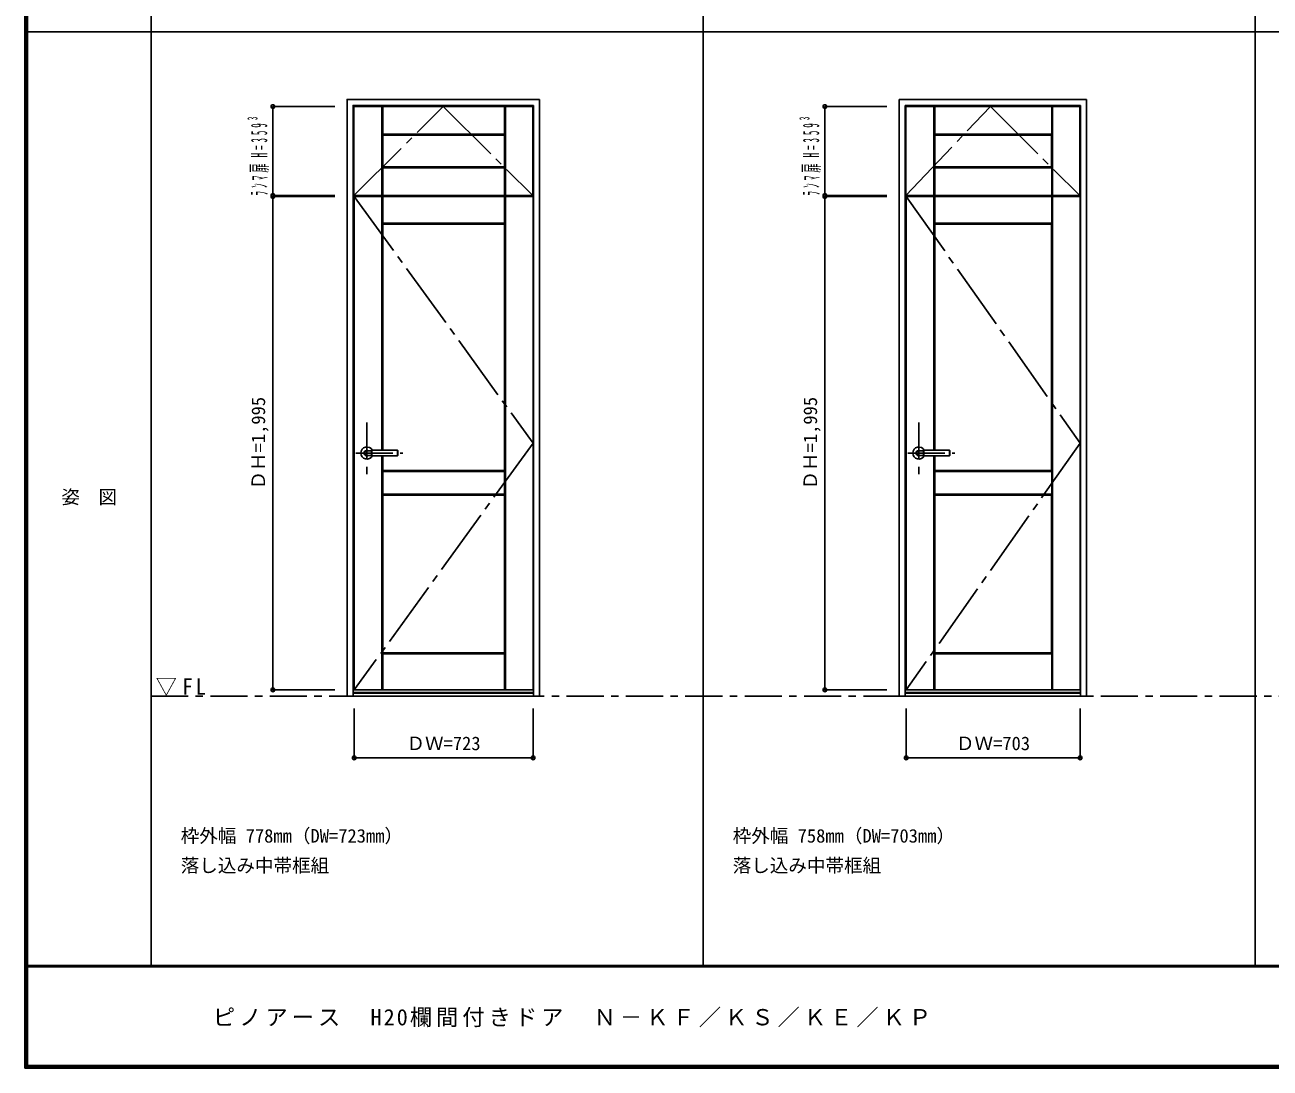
# Model space of a CAD drawing. Units: millimetres, scale not verified. Extents: x -6000 to 5700, y -4307 to 4175.
# Drawn here: x -6000 to -966, y -4205 to 12 of the extents above; entities that cross this region are included whole.
import ezdxf
from ezdxf.enums import TextEntityAlignment as Align

# ---------------------------------------------------------------- set-up
doc = ezdxf.new("R2010")
doc.units = ezdxf.units.MM
doc.header["$LTSCALE"] = 30
doc.header["$PDMODE"] = 32
doc.header["$PDSIZE"] = 15
doc.linetypes.add('CHAIN1', pattern=[8, 5, -1, 1, -1])
doc.linetypes.add('CHAIN2', pattern=[12, 9, -1, 1, -1])
for name, color, linetype in [('0-1_通り芯', 4, 'CHAIN1'), ('0-2_扉', 3, 'Continuous'), ('0-3_仕上げ', 7, 'Continuous'), ('0-4_枠', 3, 'Continuous'), ('0-5_レバー', 3, 'Continuous'), ('0-7', 7, 'CHAIN2'), ('0-A_文字', 7, 'Continuous'), ('0-B_寸法', 4, 'Continuous'), ('F-1_枠', 6, 'Continuous'), ('F-A_文字', 7, 'Continuous')]:
    doc.layers.add(name, color=color, linetype=linetype)
doc.styles.add('ＭＳ ゴシック', font='')
doc.styles.get('ＭＳ ゴシック').set_extended_font_data('MS Gothic')

msp = doc.modelspace()

# ---------------------------------------------------------------- linework, layer by layer
at = {"layer": '0-1_通り芯'}
for p, q in [((-4617.4, -1594.75), (-4617.4, -1804.75)), ((-2385.8, -1594.75), (-2385.8, -1804.75)), ((-4662.4, -1718.75), (-4472.4, -1718.75)), ((-2430.8, -1718.75), (-2240.8, -1718.75))]:
    msp.add_line(p, q, dxfattribs=at)
at = {"layer": '0-1_通り芯', "color": 7}
msp.add_line((-5490, -2701.25), (3436.4, -2701.25), dxfattribs=at)
at = {"layer": '0-2_扉'}
for p, q in [((-4669.9, -677.25), (-4669.9, -318.25)), ((-4669.9, -318.25), (-3946.9, -318.25)), ((-2438.3, -677.25), (-2438.3, -318.25)), ((-2438.3, -318.25), (-1735.3, -318.25)), ((-3945.4, -2676.25), (-3945.4, -681.25)), ((-2436.8, -2676.25), (-2436.8, -681.25)), ((-2436.8, -681.25), (-1733.8, -681.25)), ((-1733.8, -2676.25), (-1733.8, -681.25)), ((-4668.4, -2676.25), (-3945.4, -2676.25)), ((-2436.8, -2676.25), (-1733.8, -2676.25))]:
    msp.add_line(p, q, dxfattribs=at)
for points in [[(-4669.9, -677.25), (-3946.9, -677.25), (-3946.9, -318.25)], [(-2438.3, -677.25), (-1735.3, -677.25), (-1735.3, -318.25)], [(-4668.4, -2676.25), (-4668.4, -681.25), (-3945.4, -681.25)]]:
    msp.add_lwpolyline(points, dxfattribs=at)
at = {"layer": '0-3_仕上げ'}
for p, q in [((-4556.4, -677.25), (-4556.4, -318.25)), ((-4554.9, -430.75), (-4554.9, -318.25)), ((-4553.4, -429.25), (-4553.4, -318.25)), ((-4060.4, -429.25), (-4060.4, -318.25)), ((-4058.9, -430.75), (-4058.9, -318.25)), ((-4057.4, -677.25), (-4057.4, -318.25)), ((-2324.8, -677.25), (-2324.8, -318.25)), ((-2323.3, -430.75), (-2323.3, -318.25)), ((-2321.8, -429.25), (-2321.8, -318.25)), ((-1848.8, -429.25), (-1848.8, -318.25)), ((-1847.3, -430.75), (-1847.3, -318.25)), ((-1845.8, -677.25), (-1845.8, -318.25)), ((-4060.4, -429.25), (-4553.4, -429.25)), ((-1848.8, -429.25), (-2321.8, -429.25)), ((-4554.9, -564.75), (-4554.9, -677.25)), ((-4553.4, -566.25), (-4553.4, -677.25)), ((-4060.4, -566.25), (-4553.4, -566.25)), ((-4060.4, -566.25), (-4060.4, -677.25)), ((-4058.9, -564.75), (-4058.9, -677.25)), ((-2323.3, -564.75), (-2323.3, -677.25)), ((-2321.8, -566.25), (-2321.8, -677.25)), ((-1848.8, -566.25), (-2321.8, -566.25)), ((-1848.8, -566.25), (-1848.8, -677.25)), ((-1847.3, -564.75), (-1847.3, -677.25)), ((-4556.4, -1707.25), (-4556.4, -681.25)), ((-4553.4, -789.75), (-4553.4, -681.25)), ((-4060.4, -789.75), (-4060.4, -681.25)), ((-4058.9, -791.25), (-4058.9, -681.25)), ((-4057.4, -2676.25), (-4057.4, -681.25)), ((-2324.8, -1707.25), (-2324.8, -681.25)), ((-2321.8, -789.75), (-2321.8, -681.25)), ((-1848.8, -789.75), (-1848.8, -681.25)), ((-1847.3, -791.25), (-1847.3, -681.25)), ((-1845.8, -2676.25), (-1845.8, -681.25)), ((-4552.4, -793.75), (-4554.9, -791.25)), ((-4060.4, -789.75), (-4553.4, -789.75)), ((-4058.9, -791.25), (-4061.4, -793.75)), ((-4060.4, -789.75), (-4058.9, -791.25)), ((-2320.8, -793.75), (-2323.3, -791.25)), ((-1848.8, -789.75), (-2321.8, -789.75)), ((-1847.3, -791.25), (-1849.8, -793.75)), ((-1848.8, -789.75), (-1847.3, -791.25)), ((-4556.4, -2676.25), (-4556.4, -1730.25)), ((-2324.8, -2676.25), (-2324.8, -1730.25)), ((-4554.9, -1886.75), (-4554.9, -1791.75)), ((-4553.4, -1885.25), (-4553.4, -1793.25)), ((-4060.4, -1793.25), (-4553.4, -1793.25)), ((-4061.4, -1789.25), (-4058.9, -1791.75)), ((-4060.4, -1793.25), (-4058.9, -1791.75)), ((-4060.4, -1885.25), (-4060.4, -1793.25)), ((-4058.9, -1886.75), (-4058.9, -1791.75)), ((-2321.8, -1793.25), (-2323.3, -1791.75)), ((-2321.8, -1885.25), (-2321.8, -1793.25)), ((-1848.8, -1793.25), (-2321.8, -1793.25)), ((-1849.8, -1789.25), (-1847.3, -1791.75)), ((-1848.8, -1793.25), (-1847.3, -1791.75)), ((-1848.8, -1885.25), (-1848.8, -1793.25)), ((-1847.3, -1886.75), (-1847.3, -1791.75)), ((-4553.4, -1885.25), (-4554.9, -1886.75)), ((-4552.4, -1889.25), (-4554.9, -1886.75)), ((-4553.4, -1885.25), (-4060.4, -1885.25)), ((-4058.9, -1886.75), (-4061.4, -1889.25)), ((-4060.4, -1885.25), (-4058.9, -1886.75)), ((-2321.8, -1885.25), (-2323.3, -1886.75)), ((-2321.8, -1885.25), (-1848.8, -1885.25)), ((-4554.9, -2676.25), (-4554.9, -2528.75)), ((-4553.4, -2676.25), (-4553.4, -2530.25)), ((-4060.4, -2530.25), (-4553.4, -2530.25)), ((-4061.4, -2526.25), (-4058.9, -2528.75)), ((-4060.4, -2530.25), (-4058.9, -2528.75)), ((-4060.4, -2676.25), (-4060.4, -2530.25)), ((-4058.9, -2676.25), (-4058.9, -2528.75)), ((-2323.3, -2676.25), (-2323.3, -2528.75)), ((-2321.8, -2676.25), (-2321.8, -2530.25)), ((-1848.8, -2530.25), (-2321.8, -2530.25)), ((-1849.8, -2526.25), (-1847.3, -2528.75)), ((-1848.8, -2530.25), (-1847.3, -2528.75)), ((-1848.8, -2676.25), (-1848.8, -2530.25)), ((-1847.3, -2676.25), (-1847.3, -2528.75))]:
    msp.add_line(p, q, dxfattribs=at)
at = {"layer": '0-3_仕上げ', "color": 3}
for p, q in [((-4552.4, -562.25), (-4552.4, -433.25)), ((-4552.4, -433.25), (-4061.4, -433.25)), ((-4061.4, -562.25), (-4061.4, -433.25)), ((-2320.8, -562.25), (-2320.8, -433.25)), ((-2320.8, -433.25), (-1849.8, -433.25)), ((-1849.8, -562.25), (-1849.8, -433.25)), ((-4552.4, -562.25), (-4061.4, -562.25)), ((-2320.8, -562.25), (-1849.8, -562.25)), ((-4552.4, -1707.25), (-4552.4, -793.75)), ((-4061.4, -793.75), (-4552.4, -793.75)), ((-4061.4, -1789.25), (-4061.4, -793.75)), ((-2320.8, -1707.25), (-2320.8, -793.75)), ((-1849.8, -793.75), (-2320.8, -793.75)), ((-1849.8, -1789.25), (-1849.8, -793.75)), ((-4552.4, -1789.25), (-4552.4, -1730.25)), ((-2320.8, -1789.25), (-2320.8, -1730.25)), ((-4061.4, -1789.25), (-4552.4, -1789.25)), ((-1849.8, -1789.25), (-2320.8, -1789.25)), ((-4552.4, -1889.25), (-4552.4, -2526.25)), ((-4552.4, -1889.25), (-4061.4, -1889.25)), ((-4061.4, -1889.25), (-4061.4, -2526.25)), ((-2320.8, -1889.25), (-2320.8, -2526.25)), ((-2320.8, -1889.25), (-1849.8, -1889.25)), ((-1849.8, -1889.25), (-1849.8, -2526.25)), ((-4061.4, -2526.25), (-4552.4, -2526.25)), ((-1849.8, -2526.25), (-2320.8, -2526.25))]:
    msp.add_line(p, q, dxfattribs=at)
at = {"layer": '0-3_仕上げ'}
for points in [[(-4553.4, -429.25), (-4554.9, -430.75), (-4552.4, -433.25)], [(-4060.4, -429.25), (-4058.9, -430.75), (-4061.4, -433.25)], [(-2321.8, -429.25), (-2323.3, -430.75), (-2320.8, -433.25)], [(-1848.8, -429.25), (-1847.3, -430.75), (-1849.8, -433.25)], [(-4553.4, -566.25), (-4554.9, -564.75), (-4552.4, -562.25)], [(-4060.4, -566.25), (-4058.9, -564.75), (-4061.4, -562.25)], [(-2321.8, -566.25), (-2323.3, -564.75), (-2320.8, -562.25)], [(-1848.8, -566.25), (-1847.3, -564.75), (-1849.8, -562.25)], [(-4553.4, -789.75), (-4554.9, -791.25), (-4554.9, -681.25)], [(-2321.8, -789.75), (-2323.3, -791.25), (-2323.3, -681.25)], [(-4553.4, -1793.25), (-4554.9, -1791.75), (-4552.4, -1789.25)], [(-2320.8, -1889.25), (-2323.3, -1886.75), (-2323.3, -1791.75), (-2320.8, -1789.25)], [(-1848.8, -1885.25), (-1847.3, -1886.75), (-1849.8, -1889.25)], [(-4553.4, -2530.25), (-4554.9, -2528.75), (-4552.4, -2526.25)], [(-2321.8, -2530.25), (-2323.3, -2528.75), (-2320.8, -2526.25)]]:
    msp.add_lwpolyline(points, dxfattribs=at)
at = {"layer": '0-4_枠'}
for p, q in [((-3919.4, -2701.25), (-3919.4, -289.25)), ((-2465.8, -2701.25), (-2465.8, -289.25)), ((-2465.8, -289.25), (-1707.8, -289.25)), ((-1707.8, -2701.25), (-1707.8, -289.25)), ((-3943.4, -2701.25), (-3943.4, -313.25)), ((-2441.8, -2701.25), (-2441.8, -313.25)), ((-2441.8, -313.25), (-1731.8, -313.25)), ((-1731.8, -2701.25), (-1731.8, -313.25)), ((-4697.4, -2701.25), (-3919.4, -2701.25)), ((-4673.4, -2686.25), (-3943.4, -2686.25)), ((-4673.4, -2689.25), (-3943.4, -2689.25)), ((-2465.8, -2701.25), (-1707.8, -2701.25)), ((-2441.8, -2686.25), (-1731.8, -2686.25)), ((-2441.8, -2689.25), (-1731.8, -2689.25))]:
    msp.add_line(p, q, dxfattribs=at)
for points in [[(-4697.4, -2701.25), (-4697.4, -289.25), (-3919.4, -289.25)], [(-4673.4, -2701.25), (-4673.4, -313.25), (-3943.4, -313.25)]]:
    msp.add_lwpolyline(points, dxfattribs=at)
at = {"layer": '0-5_レバー'}
for p, q in [((-4617.4, -1709.25), (-4598.4, -1709.25)), ((-4598.4, -1708.25), (-4597.4, -1707.25)), ((-4598.4, -1729.25), (-4598.4, -1708.25)), ((-4597.4, -1707.25), (-4493.4, -1707.25)), ((-4492.4, -1708.25), (-4493.4, -1707.25)), ((-4492.4, -1729.25), (-4492.4, -1708.25)), ((-2385.8, -1709.25), (-2366.8, -1709.25)), ((-2366.8, -1708.25), (-2365.8, -1707.25)), ((-2366.8, -1729.25), (-2366.8, -1708.25)), ((-2365.8, -1707.25), (-2261.8, -1707.25)), ((-2260.8, -1708.25), (-2261.8, -1707.25)), ((-2260.8, -1729.25), (-2260.8, -1708.25)), ((-4617.4, -1728.25), (-4598.4, -1728.25)), ((-4598.4, -1729.25), (-4597.4, -1730.25)), ((-4493.4, -1730.25), (-4597.4, -1730.25)), ((-4492.4, -1729.25), (-4493.4, -1730.25)), ((-2385.8, -1728.25), (-2366.8, -1728.25)), ((-2366.8, -1729.25), (-2365.8, -1730.25)), ((-2261.8, -1730.25), (-2365.8, -1730.25)), ((-2260.8, -1729.25), (-2261.8, -1730.25))]:
    msp.add_line(p, q, dxfattribs=at)
at = {"layer": '0-5_レバー', "color": 4}
for p, q in [((-4597.4, -1730.25), (-4597.4, -1707.25)), ((-4493.4, -1707.25), (-4493.4, -1730.25)), ((-2365.8, -1730.25), (-2365.8, -1707.25)), ((-2261.8, -1707.25), (-2261.8, -1730.25))]:
    msp.add_line(p, q, dxfattribs=at)
for centre, radius, start, end in [((-4617.4, -1718.75), 24.55, 27.93255, 332.06745), ((-4617.4, -1718.75), 11, 59.72736, 300.27264), ((-2385.8, -1718.75), 24.55, 27.93255, 332.06745), ((-2385.8, -1718.75), 11, 59.72736, 300.27264)]:
    msp.add_arc(centre, radius, start, end, dxfattribs=at)
at = {"layer": '0-5_レバー'}
for centre in [(-4617.4, -1718.75), (-2385.8, -1718.75)]:
    msp.add_arc(centre, 9.5, 90, 270, dxfattribs=at)
at = {"layer": '0-7'}
for p, q in [((-4668.4, -681.25), (-3945.4, -1678.75)), ((-2436.8, -681.25), (-1733.8, -1678.75)), ((-3945.4, -1678.75), (-4668.4, -2676.25)), ((-1733.8, -1678.75), (-2436.8, -2676.25))]:
    msp.add_line(p, q, dxfattribs=at)
for points in [[(-4669.9, -677.25), (-4308.4, -318.25), (-3946.9, -677.25)], [(-2438.3, -677.25), (-2096.8, -318.25), (-1735.3, -677.25)]]:
    msp.add_lwpolyline(points, dxfattribs=at)
at = {"layer": '0-B_寸法'}
for p, q in [((-4997.4, -677.25), (-4997.4, -318.25)), ((-4997.4, -318.25), (-4747.4, -318.25)), ((-2765.8, -677.25), (-2765.8, -318.25)), ((-2765.8, -318.25), (-2515.8, -318.25)), ((-4997.4, -677.25), (-4747.4, -677.25)), ((-4997.4, -681.25), (-4747.4, -681.25)), ((-4997.4, -681.25), (-4997.4, -2676.25)), ((-2765.8, -677.25), (-2515.8, -677.25)), ((-2765.8, -681.25), (-2515.8, -681.25)), ((-2765.8, -681.25), (-2765.8, -2676.25)), ((-4997.4, -2676.25), (-4747.4, -2676.25)), ((-2765.8, -2676.25), (-2515.8, -2676.25)), ((-4668.4, -2951.25), (-4668.4, -2751.25)), ((-3945.4, -2951.25), (-3945.4, -2751.25)), ((-2436.8, -2951.25), (-2436.8, -2751.25)), ((-1733.8, -2951.25), (-1733.8, -2751.25)), ((-4668.4, -2951.25), (-3945.4, -2951.25)), ((-2436.8, -2951.25), (-1733.8, -2951.25))]:
    msp.add_line(p, q, dxfattribs=at)
at = {"layer": '0-B_寸法', "color": 7}
for p in [(-4997.4, -318.25), (-2765.8, -318.25), (-4997.4, -677.25), (-4997.4, -681.25), (-2765.8, -677.25), (-2765.8, -681.25), (-4997.4, -2676.25), (-2765.8, -2676.25), (-4668.4, -2951.25), (-3945.4, -2951.25), (-2436.8, -2951.25), (-1733.8, -2951.25)]:
    msp.add_point(p, dxfattribs=at)
at = {"layer": 'F-1_枠'}
for p, q in [((-6000, 4175), (-6000, -4205)), ((-5995, 4175), (-5995, -4205)), ((-5990, 4175), (-5990, -4205)), ((-5490, 4175), (-5490, -3790)), ((-3258.4, 4175), (-3258.4, -3790)), ((-1026.8, 4175), (-1026.8, -3790)), ((-6000, -15.5), (5700, -15.5)), ((5700, -3790), (-6000, -3790)), ((5700, -3795), (-6000, -3795)), ((5700, -4195), (-6000, -4195)), ((5700, -4200), (-6000, -4200)), ((5700, -4205), (-6000, -4205))]:
    msp.add_line(p, q, dxfattribs=at)

# ---------------------------------------------------------------- texts
at = {"layer": '0-A_文字', "style": 'ＭＳ ゴシック'}
for s, p in [('枠外幅 778mm（DW=723mm）', (-5370, -3310)), ('枠外幅 758mm（DW=703mm）', (-3138.4, -3310)), ('落し込み中帯框組', (-5370, -3430)), ('落し込み中帯框組', (-3138.4, -3430))]:
    msp.add_text(s, height=54.99, dxfattribs=at).set_placement(p, align=Align.BOTTOM_LEFT)
at = {"layer": '0-A_文字', "insert": (-5471.25, -2701.25), "char_height": 65.98, "attachment_point": 7, "style": 'ＭＳ ゴシック'}
msp.add_mtext('\\T1.26;\\W0.95;▽FL', dxfattribs=at)
at = {"layer": '0-B_寸法', "color": 7, "style": 'ＭＳ ゴシック'}
for p in [(-5012.4, -1866.25), (-2780.8, -1866.25)]:
    msp.add_text('ＤＨ=1,995', height=54.99, rotation=90, dxfattribs=at).set_placement(p, align=Align.BOTTOM_LEFT)
for s, p in [('ＤＷ=723', (-4457.4, -2936.25)), ('ＤＷ=703', (-2235.8, -2936.25))]:
    msp.add_text(s, height=54.99, dxfattribs=at).set_placement(p, align=Align.BOTTOM_LEFT)
at = {"layer": '0-B_寸法', "color": 7, "char_height": 65.98, "attachment_point": 7, "rotation": 90, "style": 'ＭＳ ゴシック'}
for insert in [(-5012.4, -677.75), (-2780.8, -677.75)]:
    msp.add_mtext('\\T1.67;\\W0.4;ﾗﾝﾏ扉H=359³', dxfattribs=dict(at, insert=insert))
at = {"layer": 'F-A_文字', "style": 'ＭＳ ゴシック'}
msp.add_text('姿\u3000図', height=54.99, dxfattribs=at).set_placement((-5852.5, -1940.25), align=Align.BOTTOM_LEFT)
at = {"layer": 'F-A_文字', "insert": (-5240, -4040), "char_height": 65.98, "attachment_point": 7, "style": 'ＭＳ ゴシック'}
msp.add_mtext('\\T1.18;ピノアース\u3000H20欄間付きドア\u3000Ｎ－ＫＦ／ＫＳ／ＫＥ／ＫＰ', dxfattribs=at)

doc.saveas('drawing.dxf')
